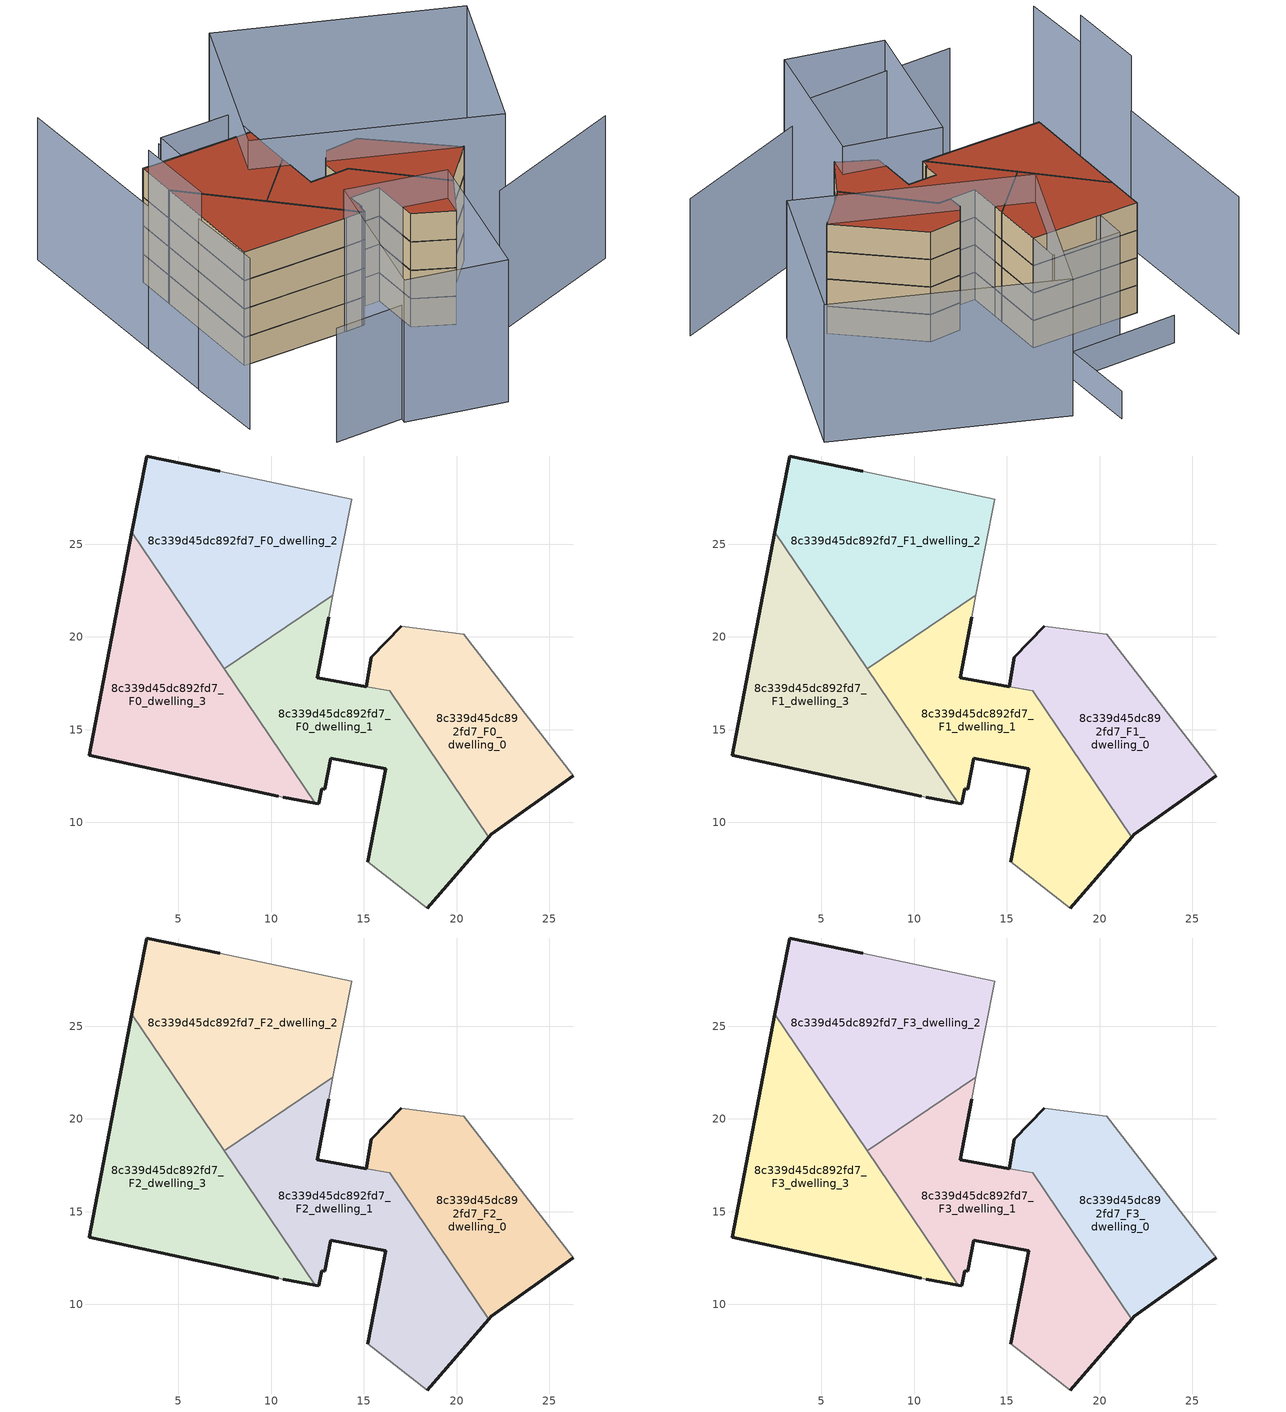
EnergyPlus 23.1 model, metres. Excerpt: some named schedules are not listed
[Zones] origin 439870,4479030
8c339d45dc892fd7_F0_dwelling_0
 floor ground (EU_floor_Construction): 26.28,12.53 20.39,20.15 17.02,20.58 15.39,18.9 15.12,17.33 16.39,17.09 21.72,9.22 21.85,9.37 z0
 wall outside (EU_wall_Construction): 26.28,12.53 21.85,9.37 21.72,9.22 / 15.12,17.33 15.39,18.9 17.02,20.58 z0:3
 wall adiabatic (EU_wall_Construction): 17.02,20.58 20.39,20.15 26.28,12.53 z0:3
 wall to 8c339d45dc892fd7_F0_dwelling_1 (EU_wall_Construction): 21.72,9.22 16.4,17.09 / 16.39,17.09 15.12,17.33 z0:3
8c339d45dc892fd7_F0_dwelling_1
 floor ground (EU_floor_Construction): 18.41,5.39 21.72,9.22 16.4,17.09 15.11,17.33 12.48,17.82 13.1,21.07 13.33,22.26 7.46,18.29 12.36,11.05 12.57,11.01 12.73,11.81 12.89,11.78 13.21,13.47 16.18,12.89 15.21,7.88 z0
 wall outside (EU_wall_Construction): 13.1,21.07 12.48,17.82 15.11,17.33 / 21.72,9.22 18.41,5.39 / 15.21,7.88 16.18,12.89 13.21,13.47 12.89,11.78 12.73,11.81 12.57,11.01 12.36,11.05 z0:3
 wall to 8c339d45dc892fd7_F0_dwelling_2 (EU_wall_Construction): 7.46,18.29 13.33,22.26 z0:3
 wall adiabatic (EU_wall_Construction): 13.33,22.26 13.1,21.07 / 18.41,5.39 15.21,7.88 z0:3
 wall to 8c339d45dc892fd7_F0_dwelling_3 (EU_wall_Construction): 12.36,11.05 7.46,18.29 z0:3
8c339d45dc892fd7_F0_dwelling_2
 floor ground (EU_floor_Construction): 13.33,22.26 14.33,27.44 7.22,28.92 3.28,29.76 2.49,25.64 7.46,18.29 z0
 wall outside (EU_wall_Construction): 2.49,25.64 3.28,29.76 7.22,28.92 z0:3
 wall adiabatic (EU_wall_Construction): 7.22,28.92 14.33,27.44 13.33,22.26 z0:3
 wall to 8c339d45dc892fd7_F0_dwelling_3 (EU_wall_Construction): 7.46,18.29 2.49,25.64 z0:3
8c339d45dc892fd7_F0_dwelling_3
 floor ground (EU_floor_Construction): 12.36,11.05 2.49,25.64 0.19,13.63 10.38,11.43 10.64,11.37 z0
 wall outside (EU_wall_Construction): 12.36,11.05 10.64,11.37 / 10.38,11.43 0.19,13.63 2.49,25.64 z0:3
 wall adiabatic (EU_wall_Construction): 10.64,11.37 10.38,11.43 z0:3
8c339d45dc892fd7_F1_dwelling_0
 floor to 8c339d45dc892fd7_F0_dwelling_0 (EU_floor_Construction): 26.28,12.53 20.39,20.15 17.02,20.58 15.39,18.9 15.12,17.33 16.39,17.09 21.72,9.22 21.85,9.37 z3
 wall outside (EU_wall_Construction): 26.28,12.53 21.85,9.37 21.72,9.22 / 15.12,17.33 15.39,18.9 17.02,20.58 z3:6
 wall adiabatic (EU_wall_Construction): 17.02,20.58 20.39,20.15 26.28,12.53 z3:6
 wall to 8c339d45dc892fd7_F1_dwelling_1 (EU_wall_Construction): 21.72,9.22 16.4,17.09 / 16.39,17.09 15.12,17.33 z3:6
8c339d45dc892fd7_F1_dwelling_1
 floor to 8c339d45dc892fd7_F0_dwelling_1 (EU_floor_Construction): 18.41,5.39 21.72,9.22 16.4,17.09 15.11,17.33 12.48,17.82 13.1,21.07 13.33,22.26 7.46,18.29 12.36,11.05 12.57,11.01 12.73,11.81 12.89,11.78 13.21,13.47 16.18,12.89 15.21,7.88 z3
 wall outside (EU_wall_Construction): 13.1,21.07 12.48,17.82 15.11,17.33 / 21.72,9.22 18.41,5.39 / 15.21,7.88 16.18,12.89 13.21,13.47 12.89,11.78 12.73,11.81 12.57,11.01 12.36,11.05 z3:6
 wall to 8c339d45dc892fd7_F1_dwelling_2 (EU_wall_Construction): 7.46,18.29 13.33,22.26 z3:6
 wall adiabatic (EU_wall_Construction): 13.33,22.26 13.1,21.07 / 18.41,5.39 15.21,7.88 z3:6
 wall to 8c339d45dc892fd7_F1_dwelling_3 (EU_wall_Construction): 12.36,11.05 7.46,18.29 z3:6
8c339d45dc892fd7_F1_dwelling_2
 floor to 8c339d45dc892fd7_F0_dwelling_2 (EU_floor_Construction): 13.33,22.26 14.33,27.44 7.22,28.92 3.28,29.76 2.49,25.64 7.46,18.29 z3
 wall outside (EU_wall_Construction): 2.49,25.64 3.28,29.76 7.22,28.92 z3:6
 wall adiabatic (EU_wall_Construction): 7.22,28.92 14.33,27.44 13.33,22.26 z3:6
 wall to 8c339d45dc892fd7_F1_dwelling_3 (EU_wall_Construction): 7.46,18.29 2.49,25.64 z3:6
8c339d45dc892fd7_F1_dwelling_3
 floor to 8c339d45dc892fd7_F0_dwelling_3 (EU_floor_Construction): 12.36,11.05 2.49,25.64 0.19,13.63 10.38,11.43 10.64,11.37 z3
 wall outside (EU_wall_Construction): 12.36,11.05 10.64,11.37 / 10.38,11.43 0.19,13.63 2.49,25.64 z3:6
 wall adiabatic (EU_wall_Construction): 10.64,11.37 10.38,11.43 z3:6
8c339d45dc892fd7_F2_dwelling_0
 floor to 8c339d45dc892fd7_F1_dwelling_0 (EU_floor_Construction): 26.28,12.53 20.39,20.15 17.02,20.58 15.39,18.9 15.12,17.33 16.39,17.09 21.72,9.22 21.85,9.37 z6
 wall outside (EU_wall_Construction): 26.28,12.53 21.85,9.37 21.72,9.22 / 15.12,17.33 15.39,18.9 17.02,20.58 z6:9
 wall adiabatic (EU_wall_Construction): 17.02,20.58 20.39,20.15 26.28,12.53 z6:9
 wall to 8c339d45dc892fd7_F2_dwelling_1 (EU_wall_Construction): 21.72,9.22 16.4,17.09 / 16.39,17.09 15.12,17.33 z6:9
8c339d45dc892fd7_F2_dwelling_1
 floor to 8c339d45dc892fd7_F1_dwelling_1 (EU_floor_Construction): 18.41,5.39 21.72,9.22 16.4,17.09 15.11,17.33 12.48,17.82 13.1,21.07 13.33,22.26 7.46,18.29 12.36,11.05 12.57,11.01 12.73,11.81 12.89,11.78 13.21,13.47 16.18,12.89 15.21,7.88 z6
 wall outside (EU_wall_Construction): 13.1,21.07 12.48,17.82 15.11,17.33 / 21.72,9.22 18.41,5.39 / 15.21,7.88 16.18,12.89 13.21,13.47 12.89,11.78 12.73,11.81 12.57,11.01 12.36,11.05 z6:9
 wall to 8c339d45dc892fd7_F2_dwelling_2 (EU_wall_Construction): 7.46,18.29 13.33,22.26 z6:9
 wall adiabatic (EU_wall_Construction): 13.33,22.26 13.1,21.07 / 18.41,5.39 15.21,7.88 z6:9
 wall to 8c339d45dc892fd7_F2_dwelling_3 (EU_wall_Construction): 12.36,11.05 7.46,18.29 z6:9
8c339d45dc892fd7_F2_dwelling_2
 floor to 8c339d45dc892fd7_F1_dwelling_2 (EU_floor_Construction): 13.33,22.26 14.33,27.44 7.22,28.92 3.28,29.76 2.49,25.64 7.46,18.29 z6
 wall outside (EU_wall_Construction): 2.49,25.64 3.28,29.76 7.22,28.92 z6:9
 wall adiabatic (EU_wall_Construction): 7.22,28.92 14.33,27.44 13.33,22.26 z6:9
 wall to 8c339d45dc892fd7_F2_dwelling_3 (EU_wall_Construction): 7.46,18.29 2.49,25.64 z6:9
8c339d45dc892fd7_F2_dwelling_3
 floor to 8c339d45dc892fd7_F1_dwelling_3 (EU_floor_Construction): 12.36,11.05 2.49,25.64 0.19,13.63 10.38,11.43 10.64,11.37 z6
 wall outside (EU_wall_Construction): 12.36,11.05 10.64,11.37 / 10.38,11.43 0.19,13.63 2.49,25.64 z6:9
 wall adiabatic (EU_wall_Construction): 10.64,11.37 10.38,11.43 z6:9
8c339d45dc892fd7_F3_dwelling_0
 floor to 8c339d45dc892fd7_F2_dwelling_0 (EU_floor_Construction): 26.28,12.53 20.39,20.15 17.02,20.58 15.39,18.9 15.12,17.33 16.39,17.09 21.72,9.22 21.85,9.37 z9
 wall outside (EU_wall_Construction): 26.28,12.53 21.85,9.37 21.72,9.22 / 15.12,17.33 15.39,18.9 17.02,20.58 z9:12
 wall adiabatic (EU_wall_Construction): 17.02,20.58 20.39,20.15 26.28,12.53 z9:12
 wall to 8c339d45dc892fd7_F3_dwelling_1 (EU_wall_Construction): 21.72,9.22 16.4,17.09 / 16.39,17.09 15.12,17.33 z9:12
 roof outside (EU_roof_Construction): 20.39,20.15 26.28,12.53 21.85,9.37 21.72,9.22 16.39,17.09 15.12,17.33 15.39,18.9 17.02,20.58 z12
8c339d45dc892fd7_F3_dwelling_1
 floor to 8c339d45dc892fd7_F2_dwelling_1 (EU_floor_Construction): 18.41,5.39 21.72,9.22 16.4,17.09 15.11,17.33 12.48,17.82 13.1,21.07 13.33,22.26 7.46,18.29 12.36,11.05 12.57,11.01 12.73,11.81 12.89,11.78 13.21,13.47 16.18,12.89 15.21,7.88 z9
 wall outside (EU_wall_Construction): 13.1,21.07 12.48,17.82 15.11,17.33 / 21.72,9.22 18.41,5.39 / 15.21,7.88 16.18,12.89 13.21,13.47 12.89,11.78 12.73,11.81 12.57,11.01 12.36,11.05 z9:12
 wall to 8c339d45dc892fd7_F3_dwelling_2 (EU_wall_Construction): 7.46,18.29 13.33,22.26 z9:12
 wall adiabatic (EU_wall_Construction): 13.33,22.26 13.1,21.07 / 18.41,5.39 15.21,7.88 z9:12
 wall to 8c339d45dc892fd7_F3_dwelling_3 (EU_wall_Construction): 12.36,11.05 7.46,18.29 z9:12
 roof outside (EU_roof_Construction): 16.4,17.09 21.72,9.22 18.41,5.39 15.21,7.88 16.18,12.89 13.21,13.47 12.89,11.78 12.73,11.81 12.57,11.01 12.36,11.05 7.46,18.29 13.33,22.26 13.1,21.07 12.48,17.82 15.12,17.33 z12
8c339d45dc892fd7_F3_dwelling_2
 floor to 8c339d45dc892fd7_F2_dwelling_2 (EU_floor_Construction): 13.33,22.26 14.33,27.44 7.22,28.92 3.28,29.76 2.49,25.64 7.46,18.29 z9
 wall outside (EU_wall_Construction): 2.49,25.64 3.28,29.76 7.22,28.92 z9:12
 wall adiabatic (EU_wall_Construction): 7.22,28.92 14.33,27.44 13.33,22.26 z9:12
 wall to 8c339d45dc892fd7_F3_dwelling_3 (EU_wall_Construction): 7.46,18.29 2.49,25.64 z9:12
 roof outside (EU_roof_Construction): 14.33,27.44 13.33,22.26 7.46,18.29 2.49,25.64 3.28,29.76 7.22,28.92 z12
8c339d45dc892fd7_F3_dwelling_3
 floor to 8c339d45dc892fd7_F2_dwelling_3 (EU_floor_Construction): 12.36,11.05 2.49,25.64 0.19,13.63 10.38,11.43 10.64,11.37 z9
 wall outside (EU_wall_Construction): 12.36,11.05 10.64,11.37 / 10.38,11.43 0.19,13.63 2.49,25.64 z9:12
 wall adiabatic (EU_wall_Construction): 10.64,11.37 10.38,11.43 z9:12
 roof outside (EU_roof_Construction): 2.49,25.64 12.36,11.05 10.64,11.37 10.38,11.43 0.19,13.63 z12
shading: 20.22,1.72 35.52,4.04 / -0.88,38.89 -3.96,21.49 / 3.96,-2.87 10.4,11.47 / 10.4,11.47 19.34,7.46 / 19.34,7.46 12.9,-6.89 / 12.9,-6.89 3.96,-2.87 / 29.39,10.46 9.9,23.16 / 9.9,23.16 19.72,38.25 / 19.72,38.25 39.21,25.55 / 39.21,25.55 29.39,10.46 z0:15; -2.6,-1.03 13.14,-4.03 / 14.33,27.44 7.19,28.93 / 7.19,28.93 7.89,32.25 / 7.89,32.25 15.03,30.76 / 15.03,30.76 14.33,27.44 z0:12; -5.4,13.66 -6.65,5.86 z0:18; -3.97,21.49 -5.45,13.32 z0:21; 16.87,41.74 15.4,33.79 / 15.4,33.79 4.43,35.82 z0:3
[Building]
EU S2 Campaign: North Axis=0; Terrain=City; Solar Distribution=FullExterior
[Site:Location]
Madrid: Latitude=40.5; Longitude=-3.5; Time Zone=1; Elevation=609
[SizingPeriod:WeatherFileDays]
AnnualSizingPeriod: Begin Month=1; Begin Day of Month=1; End Month=12; End Day of Month=31; Day of Week for Start Day=Monday; Use Weather File Daylight Saving Period=No; Use Weather File Rain and Snow Indicators=No
[MATERIAL]
EU_InternalMass_Material: Roughness=MediumRough; Thickness=0.1; Conductivity=1; Density=1800; Specific Heat=900; Thermal Absorptance=0.9; Solar Absorptance=0.7; Visible Absorptance=0.7
[MATERIAL:NOMASS] Roughness=MediumRough; Thermal Absorptance=0.9; Solar Absorptance=0.7; Visible Absorptance=0.7
Name | Thermal Resistance
EU_wall_NoMass; EU_roof_NoMass | 2.16768
EU_floor_NoMass | 1.14339
[CONSTRUCTION]
EU_wall_Construction: EU_wall_NoMass
EU_roof_Construction: EU_roof_NoMass
EU_floor_Construction: EU_floor_NoMass
EU_InternalMass_Construction: EU_InternalMass_Material
[ZONE] Type=1; Multiplier=1; Ceiling Height=autocalculate; Floor Area=autocalculate; Part of Total Floor Area=Yes
Name | Volume
8c339d45dc892fd7_F0_dwelling_0; 8c339d45dc892fd7_F1_dwelling_0; 8c339d45dc892fd7_F2_dwelling_0; 8c339d45dc892fd7_F3_dwelling_0 | 180.675
8c339d45dc892fd7_F0_dwelling_1; 8c339d45dc892fd7_F1_dwelling_1; 8c339d45dc892fd7_F2_dwelling_1; 8c339d45dc892fd7_F3_dwelling_1 | 251.794
8c339d45dc892fd7_F0_dwelling_2; 8c339d45dc892fd7_F1_dwelling_2; 8c339d45dc892fd7_F2_dwelling_2; 8c339d45dc892fd7_F3_dwelling_2 | 254.365
8c339d45dc892fd7_F0_dwelling_3; 8c339d45dc892fd7_F1_dwelling_3; 8c339d45dc892fd7_F2_dwelling_3; 8c339d45dc892fd7_F3_dwelling_3 | 228.946
[INTERNALMASS] Construction=EU_InternalMass_Construction
Name | Zone or ZoneList | Surface Area
8c339d45dc892fd7_F0_dwelling_0_EU_InternalMass | 8c339d45dc892fd7_F0_dwelling_0 | 60.2252
8c339d45dc892fd7_F0_dwelling_1_EU_InternalMass | 8c339d45dc892fd7_F0_dwelling_1 | 83.9334
8c339d45dc892fd7_F0_dwelling_2_EU_InternalMass | 8c339d45dc892fd7_F0_dwelling_2 | 84.7897
8c339d45dc892fd7_F0_dwelling_3_EU_InternalMass | 8c339d45dc892fd7_F0_dwelling_3 | 76.3153
8c339d45dc892fd7_F1_dwelling_0_EU_InternalMass | 8c339d45dc892fd7_F1_dwelling_0 | 60.2252
8c339d45dc892fd7_F1_dwelling_1_EU_InternalMass | 8c339d45dc892fd7_F1_dwelling_1 | 83.9334
8c339d45dc892fd7_F1_dwelling_2_EU_InternalMass | 8c339d45dc892fd7_F1_dwelling_2 | 84.7897
8c339d45dc892fd7_F1_dwelling_3_EU_InternalMass | 8c339d45dc892fd7_F1_dwelling_3 | 76.3153
8c339d45dc892fd7_F2_dwelling_0_EU_InternalMass | 8c339d45dc892fd7_F2_dwelling_0 | 60.2252
8c339d45dc892fd7_F2_dwelling_1_EU_InternalMass | 8c339d45dc892fd7_F2_dwelling_1 | 83.9334
8c339d45dc892fd7_F2_dwelling_2_EU_InternalMass | 8c339d45dc892fd7_F2_dwelling_2 | 84.7897
8c339d45dc892fd7_F2_dwelling_3_EU_InternalMass | 8c339d45dc892fd7_F2_dwelling_3 | 76.3153
8c339d45dc892fd7_F3_dwelling_0_EU_InternalMass | 8c339d45dc892fd7_F3_dwelling_0 | 60.2252
8c339d45dc892fd7_F3_dwelling_1_EU_InternalMass | 8c339d45dc892fd7_F3_dwelling_1 | 83.9334
8c339d45dc892fd7_F3_dwelling_2_EU_InternalMass | 8c339d45dc892fd7_F3_dwelling_2 | 84.7897
8c339d45dc892fd7_F3_dwelling_3_EU_InternalMass | 8c339d45dc892fd7_F3_dwelling_3 | 76.3153
[OTHEREQUIPMENT] Fuel Type=Electricity; Design Level Calculation Method=Watts/Area; Power per Zone Floor Area=1; Fraction Latent=0; Fraction Radiant=0; Fraction Lost=0; Carbon Dioxide Generation Rate=0; EndUse Subcategory=EU_Step8_InternalGains
Name | Zone or ZoneList or Space or SpaceList | Schedule
EU_Step8_InternalGain_8c339d45dc892fd7_F0_dwelling_0_f000 | 8c339d45dc892fd7_F0_dwelling_0 | EU_Step8_GainSchedule_8c339d45dc892fd7_F0_dwelling_0_f000
EU_Step8_InternalGain_8c339d45dc892fd7_F0_dwelling_1_f000 | 8c339d45dc892fd7_F0_dwelling_1 | EU_Step8_GainSchedule_8c339d45dc892fd7_F0_dwelling_1_f000
EU_Step8_InternalGain_8c339d45dc892fd7_F0_dwelling_2_f000 | 8c339d45dc892fd7_F0_dwelling_2 | EU_Step8_GainSchedule_8c339d45dc892fd7_F0_dwelling_2_f000
EU_Step8_InternalGain_8c339d45dc892fd7_F0_dwelling_3_f000 | 8c339d45dc892fd7_F0_dwelling_3 | EU_Step8_GainSchedule_8c339d45dc892fd7_F0_dwelling_3_f000
EU_Step8_InternalGain_8c339d45dc892fd7_F1_dwelling_0_f000 | 8c339d45dc892fd7_F1_dwelling_0 | EU_Step8_GainSchedule_8c339d45dc892fd7_F1_dwelling_0_f000
EU_Step8_InternalGain_8c339d45dc892fd7_F1_dwelling_1_f000 | 8c339d45dc892fd7_F1_dwelling_1 | EU_Step8_GainSchedule_8c339d45dc892fd7_F1_dwelling_1_f000
EU_Step8_InternalGain_8c339d45dc892fd7_F1_dwelling_2_f000 | 8c339d45dc892fd7_F1_dwelling_2 | EU_Step8_GainSchedule_8c339d45dc892fd7_F1_dwelling_2_f000
EU_Step8_InternalGain_8c339d45dc892fd7_F1_dwelling_3_f000 | 8c339d45dc892fd7_F1_dwelling_3 | EU_Step8_GainSchedule_8c339d45dc892fd7_F1_dwelling_3_f000
EU_Step8_InternalGain_8c339d45dc892fd7_F2_dwelling_0_f000 | 8c339d45dc892fd7_F2_dwelling_0 | EU_Step8_GainSchedule_8c339d45dc892fd7_F2_dwelling_0_f000
EU_Step8_InternalGain_8c339d45dc892fd7_F2_dwelling_1_f000 | 8c339d45dc892fd7_F2_dwelling_1 | EU_Step8_GainSchedule_8c339d45dc892fd7_F2_dwelling_1_f000
EU_Step8_InternalGain_8c339d45dc892fd7_F2_dwelling_2_f000 | 8c339d45dc892fd7_F2_dwelling_2 | EU_Step8_GainSchedule_8c339d45dc892fd7_F2_dwelling_2_f000
EU_Step8_InternalGain_8c339d45dc892fd7_F2_dwelling_3_f000 | 8c339d45dc892fd7_F2_dwelling_3 | EU_Step8_GainSchedule_8c339d45dc892fd7_F2_dwelling_3_f000
EU_Step8_InternalGain_8c339d45dc892fd7_F3_dwelling_0_f000 | 8c339d45dc892fd7_F3_dwelling_0 | EU_Step8_GainSchedule_8c339d45dc892fd7_F3_dwelling_0_f000
EU_Step8_InternalGain_8c339d45dc892fd7_F3_dwelling_1_f000 | 8c339d45dc892fd7_F3_dwelling_1 | EU_Step8_GainSchedule_8c339d45dc892fd7_F3_dwelling_1_f000
EU_Step8_InternalGain_8c339d45dc892fd7_F3_dwelling_2_f000 | 8c339d45dc892fd7_F3_dwelling_2 | EU_Step8_GainSchedule_8c339d45dc892fd7_F3_dwelling_2_f000
EU_Step8_InternalGain_8c339d45dc892fd7_F3_dwelling_3_f000 | 8c339d45dc892fd7_F3_dwelling_3 | EU_Step8_GainSchedule_8c339d45dc892fd7_F3_dwelling_3_f000
[ZONEVENTILATION:DESIGNFLOWRATE] Schedule=EU_AlwaysOn; Design Flow Rate Calculation Method=AirChanges/Hour; Air Changes per Hour=0.480546; Ventilation Type=Natural; Fan Pressure Rise=0; Fan Total Efficiency=1; Constant Term Coefficient=1; Temperature Term Coefficient=0; Velocity Term Coefficient=0; Velocity Squared Term Coefficient=0; Minimum Indoor Temperature=-100; Maximum Indoor Temperature=100; Delta Temperature=-100; Minimum Outdoor Temperature=-100; Maximum Outdoor Temperature=100; Maximum Wind Speed=40
Name | Zone or ZoneList or Space or SpaceList
EU_ConstantAir_8c339d45dc892fd7_F0_dwelling_0 | 8c339d45dc892fd7_F0_dwelling_0
EU_ConstantAir_8c339d45dc892fd7_F0_dwelling_1 | 8c339d45dc892fd7_F0_dwelling_1
EU_ConstantAir_8c339d45dc892fd7_F0_dwelling_2 | 8c339d45dc892fd7_F0_dwelling_2
EU_ConstantAir_8c339d45dc892fd7_F0_dwelling_3 | 8c339d45dc892fd7_F0_dwelling_3
EU_ConstantAir_8c339d45dc892fd7_F1_dwelling_0 | 8c339d45dc892fd7_F1_dwelling_0
EU_ConstantAir_8c339d45dc892fd7_F1_dwelling_1 | 8c339d45dc892fd7_F1_dwelling_1
EU_ConstantAir_8c339d45dc892fd7_F1_dwelling_2 | 8c339d45dc892fd7_F1_dwelling_2
EU_ConstantAir_8c339d45dc892fd7_F1_dwelling_3 | 8c339d45dc892fd7_F1_dwelling_3
EU_ConstantAir_8c339d45dc892fd7_F2_dwelling_0 | 8c339d45dc892fd7_F2_dwelling_0
EU_ConstantAir_8c339d45dc892fd7_F2_dwelling_1 | 8c339d45dc892fd7_F2_dwelling_1
EU_ConstantAir_8c339d45dc892fd7_F2_dwelling_2 | 8c339d45dc892fd7_F2_dwelling_2
EU_ConstantAir_8c339d45dc892fd7_F2_dwelling_3 | 8c339d45dc892fd7_F2_dwelling_3
EU_ConstantAir_8c339d45dc892fd7_F3_dwelling_0 | 8c339d45dc892fd7_F3_dwelling_0
EU_ConstantAir_8c339d45dc892fd7_F3_dwelling_1 | 8c339d45dc892fd7_F3_dwelling_1
EU_ConstantAir_8c339d45dc892fd7_F3_dwelling_2 | 8c339d45dc892fd7_F3_dwelling_2
EU_ConstantAir_8c339d45dc892fd7_F3_dwelling_3 | 8c339d45dc892fd7_F3_dwelling_3
